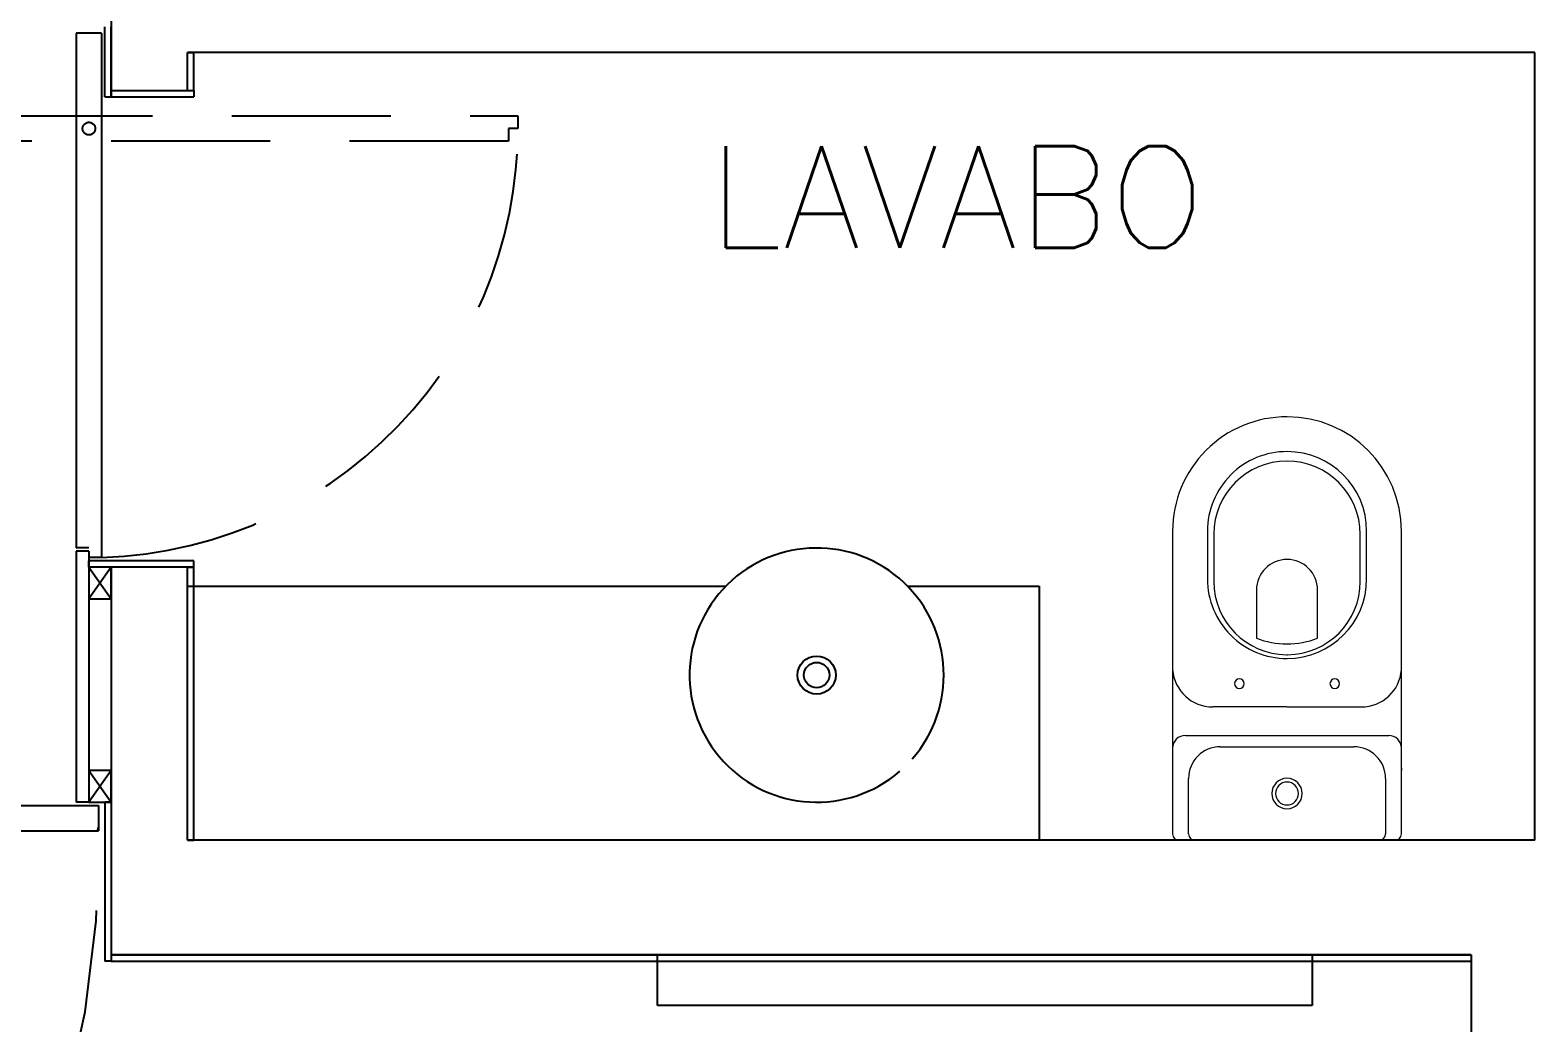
# Model space of a CAD drawing. Header units: millimetres. Extents: x 188.6 to 263.2, y 40.1 to 120.1.
# Drawn here: x 251.456 to 253.824, y 51.729 to 53.292 of the extents above; entities that cross this region are included whole.
import ezdxf

# ---------------------------------------------------------------- set-up
doc = ezdxf.new("R2010")
doc.units = ezdxf.units.MM
doc.linetypes.add('_XREF TL$0$HIDDEN', pattern=[0.375, 0.25, -0.125])
doc.layers.add('ARQ', color=8, linetype='Continuous')
doc.layers.add('ARQ-BASE', color=8, linetype='Continuous')
doc.styles.add('60-75', font='romans.shx', dxfattribs={"height": 0.12})

# ---------------------------------------------------------------- blocks, each defined once
blk = doc.blocks.new('arq-3pav')
at = {"layer": 'ARQ'}
for p, q in [((46.5753, 13.77), (46.5753, 12.94)), ((46.5203, 13.03), (46.5203, 12.22)), ((46.5603, 13.03), (46.5603, 12.205)), ((46.5653, 12.93), (46.5653, 13.04)), ((46.5753, 12.93), (46.5753, 13.04)), ((46.6953, 12.94), (46.6953, 13)), ((48.8153, 13), (46.6953, 13)), ((46.6953, 12.94), (46.6953, 13)), ((46.7053, 12.94), (46.7053, 13)), ((48.8153, 11.76), (48.8153, 13)), ((46.5753, 12.94), (46.6953, 12.94)), ((46.5753, 12.94), (46.7053, 12.94)), ((46.5753, 12.93), (46.7053, 12.93)), ((46.5203, 12.215), (46.5203, 11.82)), ((46.5403, 12.215), (46.5403, 11.82)), ((46.7053, 12.2), (46.5403, 12.2)), ((46.7053, 12.19), (46.5403, 12.19)), ((46.5753, 12.19), (46.5403, 12.14)), ((46.5403, 12.19), (46.5753, 12.14)), ((46.5753, 12.19), (46.5753, 11.58)), ((46.6953, 12.19), (46.5753, 12.19)), ((46.6953, 11.76), (46.6953, 12.19)), ((46.6953, 11.76), (46.6953, 12.19)), ((46.7053, 11.76), (46.7053, 12.19)), ((46.6953, 12.16), (47.5425, 12.16)), ((47.8282, 12.16), (48.0353, 12.16)), ((48.0353, 12.16), (48.0353, 11.76)), ((46.5753, 11.87), (46.5403, 11.82)), ((46.5403, 11.87), (46.5753, 11.82)), ((43.8553, 11.815), (46.5552, 11.815)), ((46.5653, 11.82), (46.5653, 11.57)), ((46.5753, 11.82), (46.5753, 11.57)), ((43.8553, 11.775), (46.5552, 11.775)), ((48.8153, 11.76), (46.6953, 11.76)), ((48.715, 11.58), (46.5753, 11.58)), ((46.5753, 11.58), (48.715, 11.58)), ((47.435, 11.5), (47.435, 11.58)), ((48.465, 11.58), (48.465, 11.5)), ((48.715, 11.58), (48.715, 10.09)), ((46.5753, 11.57), (48.715, 11.57)), ((48.465, 11.5), (47.435, 11.5))]:
    blk.add_line(p, q, dxfattribs=at)
at = {"layer": 'ARQ', "linetype": 'Continuous'}
for p, q in [((46.5403, 13.03), (46.5203, 13.03)), ((46.5603, 13.03), (46.5403, 13.03)), ((46.6953, 13), (46.7053, 13)), ((46.5653, 12.93), (46.5753, 12.93)), ((46.5753, 12.94), (46.5753, 12.93)), ((46.6953, 12.94), (46.7053, 12.94)), ((46.7053, 12.94), (46.7053, 12.93)), ((46.5403, 12.22), (46.5203, 12.22)), ((46.5403, 12.215), (46.5203, 12.215)), ((46.5603, 12.205), (46.5403, 12.205)), ((46.5403, 12.19), (46.5403, 12.2)), ((46.7053, 12.19), (46.7053, 12.2)), ((46.6953, 12.19), (46.7053, 12.19)), ((46.5403, 11.82), (46.5203, 11.82)), ((46.5552, 11.815), (46.5552, 11.795)), ((46.5753, 11.82), (46.5653, 11.82)), ((46.5552, 11.795), (46.5552, 11.775)), ((46.6953, 11.76), (46.7053, 11.76)), ((46.5753, 11.58), (46.5753, 11.57)), ((48.715, 11.58), (48.715, 11.57)), ((46.5753, 11.57), (46.5653, 11.57))]:
    blk.add_line(p, q, dxfattribs=at)
at = {"layer": 'ARQ', "linetype": 'Continuous', "lineweight": 0}
for p, q in [((48.2454, 12.2465), (48.2453, 11.775)), ((48.3001, 12.2465), (48.3001, 12.1713)), ((48.3101, 12.2415), (48.3101, 12.1673)), ((48.5406, 12.1673), (48.5406, 12.2415)), ((48.5506, 12.1713), (48.5506, 12.2465)), ((48.6053, 11.905), (48.6053, 12.2465)), ((48.3773, 12.154), (48.3773, 12.078)), ((48.4734, 12.0779), (48.4734, 12.154)), ((48.4253, 11.97), (48.3084, 11.97)), ((48.4254, 11.97), (48.5423, 11.97)), ((48.2654, 11.925), (48.5853, 11.925)), ((48.2454, 11.905), (48.2454, 11.77)), ((48.3204, 11.9073), (48.5303, 11.9073)), ((48.6053, 11.77), (48.6053, 11.905)), ((48.6053, 11.8736), (48.6053, 11.87)), ((48.2704, 11.77), (48.2704, 11.8573)), ((48.5803, 11.8573), (48.5803, 11.77)), ((48.2554, 11.76), (48.5953, 11.76))]:
    blk.add_line(p, q, dxfattribs=at)
at = {"layer": 'ARQ', "linetype": '_XREF TL$0$HIDDEN'}
blk.add_lwpolyline([(46.3903, 12.86), (46.3903, 12.9), (47.2153, 12.9), (47.2153, 12.88), (47.2003, 12.88), (47.2003, 12.86), (46.3903, 12.86), (46.3903, 12.9), (46.3903, 12.9)], dxfattribs=at)
at = {"layer": 'ARQ'}
for points in [[(46.5753, 12.14), (46.5753, 12.19), (46.5403, 12.19), (46.5403, 12.14)], [(46.5753, 11.82), (46.5753, 11.87), (46.5403, 11.87), (46.5403, 11.82)]]:
    blk.add_lwpolyline(points, close=True, dxfattribs=at)
at = {"layer": 'ARQ', "linetype": '_XREF TL$0$HIDDEN'}
blk.add_circle((46.5403, 12.88), 0.01, dxfattribs=at)
at = {"layer": 'ARQ'}
for radius in [0.03, 0.02]:
    blk.add_circle((47.6853, 12.02), radius, dxfattribs=at)
at = {"layer": 'ARQ', "linetype": '_XREF TL$0$HIDDEN'}
for centre, radius, start, end in [((46.5403, 12.88), 0.675, 271.6979, 6.4147), ((45.1129, 11.7366), 1.4424, 272.1153, 1.7258), ((45.1129, 11.7366), 1.4424, 272.1153, 1.7258)]:
    blk.add_arc(centre, radius, start, end, dxfattribs=at)
at = {"layer": 'ARQ', "linetype": 'Continuous', "lineweight": 0}
for centre, radius, start, end in [((48.4253, 12.2465), 0.18, 89.9897, 179.9897), ((48.4254, 12.2465), 0.18, 0, 90), ((48.4253, 12.2465), 0.1252, 89.9897, 179.9897), ((48.4254, 12.2465), 0.1252, 0, 90), ((48.4254, 12.2415), 0.1153, 90.0097, 179.9899), ((48.4253, 12.2415), 0.1153, 359.9998, 89.9799), ((48.4253, 12.154), 0.048, 89.9897, 179.9897), ((48.4254, 12.154), 0.048, 0, 90), ((48.4253, 12.1713), 0.1252, 179.9897, 269.9897), ((48.4254, 12.1713), 0.1252, 270, 0), ((48.4253, 12.1673), 0.1152, 179.9896, 269.56), ((48.4254, 12.1673), 0.1152, 270.4297, 0.0001), ((48.4253, 12.2062), 0.137, 249.48, 269.9897), ((48.4254, 12.2062), 0.137, 270, 290.5097), ((48.4253, 12.1771), 0.125, 269.5755, 269.9988), ((48.4254, 12.1771), 0.125, 269.9916, 270.4149), ((48.3084, 12.0332), 0.0633, 184.3581, 269.9895), ((48.5423, 12.0332), 0.0633, 270.0001, 355.6315), ((48.3504, 12.0065), 0.0075, 90, 270), ((48.3504, 12.0065), 0.0075, 270, 90), ((48.5004, 12.0065), 0.0075, 90, 270), ((48.5004, 12.0065), 0.0075, 270, 90), ((48.2653, 11.905), 0.02, 89.9897, 179.9897), ((48.5853, 11.905), 0.02, 0, 90), ((48.3204, 11.8573), 0.05, 90, 180), ((48.5303, 11.8573), 0.05, 0, 90), ((48.4253, 11.8336), 0.024, 90, 270), ((48.4253, 11.8336), 0.018, 90, 270), ((48.4253, 11.8336), 0.024, 270, 90), ((48.4253, 11.8336), 0.018, 270, 90), ((48.2554, 11.77), 0.01, 180, 270), ((48.2804, 11.77), 0.01, 180, 270), ((48.5703, 11.77), 0.01, 270, 0), ((48.5953, 11.77), 0.01, 270, 0)]:
    blk.add_arc(centre, radius, start, end, dxfattribs=at)
at = {"layer": 'ARQ'}
blk.add_arc((47.6853, 12.02), 0.2, 318.6823, 310.7862, dxfattribs=at)

msp = doc.modelspace()

# ---------------------------------------------------------------- block references
msp.add_blockref('arq-3pav', (205.0084, 40.2568))

# ---------------------------------------------------------------- next in the draw order: texts
at = {"layer": 'ARQ-BASE', "color": 8, "style": '60-75'}
msp.add_text('LAVABO', height=0.16, dxfattribs=at).set_placement((252.5231, 52.9493))

doc.saveas('drawing.dxf')
